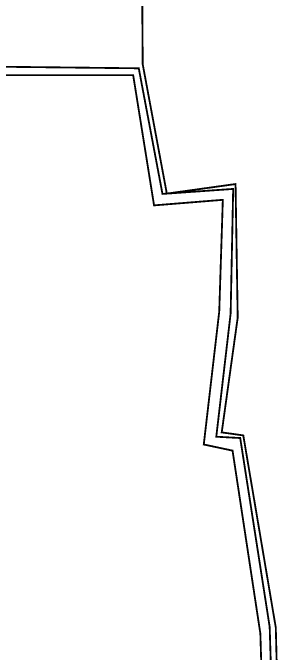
# Model space of a CAD drawing. Header units: metres. Extents: x 561401 to 594056, y 8460144 to 8508504.
# Drawn here: x 575925.6 to 575955.8, y 8490759 to 8490828.9 of the extents above; entities that cross this region are included whole.
import ezdxf

# ---------------------------------------------------------------- set-up
doc = ezdxf.new("R2010")
doc.units = ezdxf.units.M
doc.layers.add('1.2. AFECTADOS BASE GRAFICA ESTATAL NO INSCRITO', color=30, linetype='Continuous')
doc.layers.add('1.7 PIRCA DE PIEDRA', color=8, linetype='Continuous')

msp = doc.modelspace()

# ---------------------------------------------------------------- linework, layer by layer
at = {"layer": '1.2. AFECTADOS BASE GRAFICA ESTATAL NO INSCRITO', "color": 64, "linetype": 'Continuous', "lineweight": -3, "const_width": 0.2}
msp.add_lwpolyline([(575944.456, 8490687.286), (575951.451, 8490696.587), (575955.7, 8490707.581), (575954.339, 8490761.743), (575950.789, 8490782.756), (575948.434, 8490783.087), (575950.179, 8490795.631), (575949.942, 8490810.23), (575942.439, 8490809.186), (575939.807, 8490823.318), (575939.48, 8490866.739), (575942.429, 8490888.715), (575952.373, 8490917.153), (575946.923, 8490923.634), (575948.616, 8490937.231)], dxfattribs=at)
at = {"layer": '1.7 PIRCA DE PIEDRA', "color": 64, "linetype": 'Continuous', "lineweight": -3, "const_width": 0.2}
for points in [[(575921.109, 8490823.089), (575939.375, 8490822.882), (575941.964, 8490809.153), (575949.685, 8490809.697), (575949.407, 8490796.081), (575947.84, 8490782.613), (575950.452, 8490782.47), (575953.67, 8490761.828), (575955.343, 8490707.681)], [(575954.277, 8490707.648), (575952.653, 8490761.098), (575949.616, 8490781.093), (575946.473, 8490781.763), (575948.162, 8490796.283), (575948.555, 8490808.506), (575941.045, 8490807.899), (575938.766, 8490822.123), (575919.734, 8490822.123)]]:
    msp.add_lwpolyline(points, dxfattribs=at)

doc.saveas('drawing.dxf')
